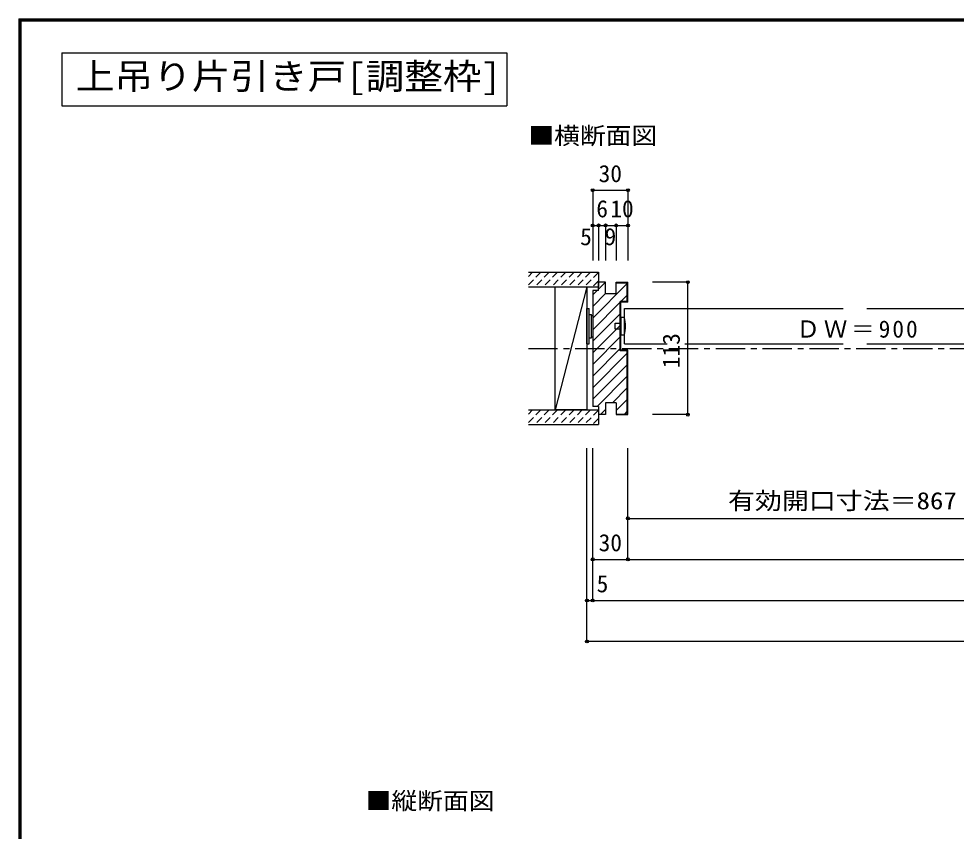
# Model space of a CAD drawing. Units: millimetres at full size, sheet at 1:5; details may follow other scales. Extents: x -973 to 977, y -718 to 696.
# Drawn here: x -973 to -173, y 2 to 696 of the extents above; entities that cross this region are included whole.
import ezdxf
from ezdxf.enums import TextEntityAlignment as Align

# ---------------------------------------------------------------- set-up
doc = ezdxf.new("R2010")
doc.units = ezdxf.units.MM
doc.header["$LTSCALE"] = 5
doc.header["$PDMODE"] = 32
doc.header["$PDSIZE"] = 2.5
doc.linetypes.add('CHAIN1', pattern=[8, 5, -1, 1, -1])
doc.linetypes.add('DASHED1', pattern=[1.8, 1.2, -0.6])
for name, color, linetype in [('0-1_通り芯', 4, 'CHAIN1'), ('0-2_柱', 7, 'Continuous'), ('0-3_仕上げ', 2, 'Continuous'), ('0-4_枠', 3, 'Continuous'), ('0-6_扉', 2, 'Continuous'), ('0-7_金物', 7, 'Continuous'), ('0-A_文字', 3, 'Continuous'), ('0-B_寸法', 7, 'Continuous'), ('0-C_ハッチ', 4, 'DASHED1'), ('F-1_枠', 6, 'Continuous')]:
    doc.layers.add(name, color=color, linetype=linetype)
doc.styles.add('ＭＳ ゴシック', font='')
doc.styles.get('ＭＳ ゴシック').set_extended_font_data('MS Gothic')

msp = doc.modelspace()

# ---------------------------------------------------------------- linework, layer by layer
at = {"layer": '0-1_通り芯'}
msp.add_line((-538.233, 414.494), (383.842, 414.494), dxfattribs=at)
at = {"layer": '0-2_柱'}
for p, q in [((-515.233, 466.994), (-488.233, 466.994)), ((-515.233, 361.994), (-515.233, 466.994)), ((-488.233, 466.994), (-515.233, 361.994)), ((-488.233, 466.994), (-488.233, 361.994)), ((-488.233, 361.994), (-515.233, 361.994))]:
    msp.add_line(p, q, dxfattribs=at)
at = {"layer": '0-3_仕上げ'}
for p, q in [((-538.233, 479.494), (-478.233, 479.494)), ((-478.233, 479.494), (-478.233, 466.994)), ((-538.233, 466.994), (-478.233, 466.994)), ((-538.233, 361.994), (-478.233, 361.994)), ((-478.233, 361.994), (-478.233, 349.494)), ((-538.233, 349.494), (-478.233, 349.494))]:
    msp.add_line(p, q, dxfattribs=at)
at = {"layer": '0-4_枠'}
for p, q in [((-472.233, 470.994), (-478.233, 470.994)), ((-478.233, 463.994), (-478.233, 470.994)), ((-472.233, 460.994), (-472.233, 470.994)), ((-463.233, 470.994), (-453.233, 470.994)), ((-463.233, 460.994), (-463.233, 470.994)), ((-463.233, 470.494), (-453.733, 470.494)), ((-453.733, 454.494), (-453.733, 470.494)), ((-453.233, 453.994), (-453.233, 470.994)), ((-483.233, 463.994), (-483.233, 364.994)), ((-478.233, 463.994), (-483.233, 463.994)), ((-463.233, 460.994), (-472.233, 460.994)), ((-453.733, 454.494), (-459.733, 454.494)), ((-459.733, 412.494), (-459.733, 454.494)), ((-453.233, 453.994), (-459.233, 453.994)), ((-459.233, 412.994), (-459.233, 453.994)), ((-453.733, 412.494), (-459.733, 412.494)), ((-453.233, 412.994), (-459.233, 412.994)), ((-453.733, 358.494), (-453.733, 412.494)), ((-453.233, 357.994), (-453.233, 412.994)), ((-478.233, 364.994), (-483.233, 364.994)), ((-478.233, 364.994), (-478.233, 357.994)), ((-472.233, 367.994), (-472.233, 357.994)), ((-463.233, 367.994), (-472.233, 367.994)), ((-463.233, 367.994), (-463.233, 357.994)), ((-472.233, 357.994), (-478.233, 357.994)), ((-463.233, 358.494), (-453.733, 358.494)), ((-463.233, 357.994), (-453.233, 357.994))]:
    msp.add_line(p, q, dxfattribs=at)
at = {"layer": '0-6_扉', "color": 6}
for p, q in [((-456.233, 418.494), (-456.233, 448.494)), ((-456.233, 448.494), (-269.313, 448.494)), ((-249.313, 448.494), (-62.303, 448.494)), ((-456.233, 418.494), (-419.6, 418.494)), ((-404.552, 418.494), (-269.313, 418.494)), ((-249.313, 418.494), (-120.741, 418.494))]:
    msp.add_line(p, q, dxfattribs=at)
at = {"layer": '0-7_金物'}
for p, q in [((-488.233, 418.494), (-488.233, 448.494)), ((-488.233, 448.494), (-486.233, 448.494)), ((-486.233, 418.494), (-486.233, 448.494)), ((-486.233, 443.494), (-484.233, 443.494)), ((-484.233, 423.494), (-484.233, 443.494)), ((-484.233, 442.494), (-483.233, 442.494)), ((-459.24, 440.994), (-459.24, 425.994)), ((-456.233, 440.994), (-459.24, 440.994)), ((-464.24, 430.994), (-464.24, 435.994)), ((-464.24, 435.994), (-459.24, 435.994)), ((-484.233, 424.494), (-483.233, 424.494)), ((-459.24, 430.994), (-464.24, 430.994)), ((-459.24, 425.994), (-456.233, 425.994)), ((-488.233, 418.494), (-486.233, 418.494)), ((-486.233, 423.494), (-484.233, 423.494))]:
    msp.add_line(p, q, dxfattribs=at)
msp.add_arc((-483.858, 433.494), 28.625, 344.81071, 15.18929, dxfattribs=at)
at = {"layer": '0-A_文字'}
for p, q in [((-936.498, 666.667), (-936.498, 621.667)), ((-936.498, 666.667), (-556.498, 666.667)), ((-556.498, 666.667), (-556.498, 621.667)), ((-936.498, 621.667), (-556.498, 621.667))]:
    msp.add_line(p, q, dxfattribs=at)
at = {"layer": '0-B_寸法', "color": 4}
for p, q in [((-483.233, 549.494), (-483.233, 489.494)), ((-483.233, 549.494), (-453.233, 549.494)), ((-453.233, 549.494), (-453.233, 489.494)), ((-483.233, 519.494), (-453.233, 519.494)), ((-478.233, 519.494), (-478.233, 489.494)), ((-472.233, 519.494), (-472.233, 489.494)), ((-463.233, 519.494), (-463.233, 489.494)), ((-402.052, 470.994), (-432.117, 470.994)), ((-402.052, 358.994), (-402.052, 469.994)), ((-402.052, 357.994), (-432.117, 357.994)), ((-488.233, 164.494), (-488.233, 329.494)), ((-483.233, 199.494), (-483.233, 329.494)), ((-453.233, 234.494), (-453.233, 329.494)), ((-453.233, 269.494), (298.717, 269.494)), ((-483.233, 234.494), (328.717, 234.494)), ((-488.233, 199.494), (333.717, 199.494)), ((333.717, 164.494), (-488.233, 164.494))]:
    msp.add_line(p, q, dxfattribs=at)
at = {"layer": '0-B_寸法'}
for p in [(-483.233, 549.494), (-453.233, 549.494), (-483.233, 519.494), (-478.233, 519.494), (-472.233, 519.494), (-463.233, 519.494), (-453.233, 519.494), (-402.052, 470.994), (-402.052, 357.994), (-453.233, 269.494), (-483.233, 234.494), (-453.233, 234.494), (-488.233, 199.494), (-483.233, 199.494), (-488.233, 164.494)]:
    msp.add_point(p, dxfattribs=at)
at = {"layer": '0-C_ハッチ'}
for p, q in [((-534.584, 479.494), (-538.233, 475.844)), ((-527.512, 479.494), (-538.233, 468.773)), ((-520.441, 479.494), (-532.941, 466.994)), ((-513.37, 479.494), (-525.87, 466.994)), ((-506.299, 479.494), (-518.799, 466.994)), ((-499.228, 479.494), (-511.728, 466.994)), ((-492.157, 479.494), (-504.657, 466.994)), ((-485.086, 479.494), (-497.586, 466.994)), ((-478.233, 479.276), (-490.515, 466.994)), ((-478.233, 472.205), (-483.444, 466.994)), ((-534.584, 361.994), (-538.233, 358.344)), ((-527.512, 361.994), (-538.233, 351.273)), ((-520.441, 361.994), (-532.941, 349.494)), ((-513.37, 361.994), (-525.87, 349.494)), ((-506.299, 361.994), (-518.799, 349.494)), ((-499.228, 361.994), (-511.728, 349.494)), ((-492.157, 361.994), (-504.657, 349.494)), ((-485.086, 361.994), (-497.586, 349.494)), ((-478.233, 361.776), (-490.515, 349.494)), ((-478.233, 354.705), (-483.444, 349.494))]:
    msp.add_line(p, q, dxfattribs=at)
at = {"layer": '0-C_ハッチ', "linetype": 'Continuous'}
for p, q in [((-483.233, 440.387), (-453.733, 469.887)), ((-478.233, 465.186), (-472.426, 470.994)), ((-463.233, 470.287), (-463.026, 470.494)), ((-483.233, 460.186), (-479.426, 463.994)), ((-483.233, 450.287), (-472.233, 461.287)), ((-459.227, 454.494), (-453.733, 459.988)), ((-483.233, 430.488), (-459.733, 453.988)), ((-483.233, 420.588), (-459.733, 444.088)), ((-483.233, 410.689), (-459.733, 434.189)), ((-483.233, 400.789), (-459.733, 424.289)), ((-483.233, 390.89), (-459.733, 414.39)), ((-483.233, 380.99), (-453.733, 410.49)), ((-483.233, 371.091), (-453.733, 400.591)), ((-479.431, 364.994), (-453.733, 390.691)), ((-466.531, 367.994), (-453.733, 380.792)), ((-463.233, 361.392), (-453.733, 370.892)), ((-476.531, 357.994), (-472.233, 362.292)), ((-456.232, 358.494), (-453.733, 360.993))]:
    msp.add_line(p, q, dxfattribs=at)
at = {"layer": 'F-1_枠'}
for p, q in [((-973.347, 695.833), (-973.347, -700.833)), ((-973.347, 695.833), (976.653, 695.833)), ((-973.347, 695), (976.653, 695)), ((-973.347, 694.167), (976.653, 694.167)), ((-972.514, 695.833), (-972.514, -700.833)), ((-971.68, 695.833), (-971.68, -700.833))]:
    msp.add_line(p, q, dxfattribs=at)

# ---------------------------------------------------------------- texts
at = {"layer": '0-A_文字', "style": 'ＭＳ ゴシック', "width": 1.1}
msp.add_text('上吊り片引き戸[調整枠]', height=21.99, dxfattribs=at).set_placement((-924.623, 629.167), align=Align.BOTTOM_LEFT)
at = {"layer": '0-A_文字', "color": 7, "style": 'ＭＳ ゴシック', "width": 1.1}
for s, p in [('■横断面図', (-538.233, 584.312)), ('■縦断面図', (-677.203, 16.691))]:
    msp.add_text(s, height=14.66, dxfattribs=at).set_placement(p, align=Align.BOTTOM_LEFT)
at = {"layer": '0-B_寸法', "style": 'ＭＳ ゴシック'}
for s, p in [('30', (-478.24, 551.994)), ('6', (-480.24, 521.994)), ('10', (-468.24, 521.994)), ('5', (-494.019, 498.177)), ('9', (-473.161, 498.177)), ('30', (-478.233, 236.994)), ('5', (-479.919, 201.994))]:
    msp.add_text(s, height=14.66, dxfattribs=at).set_placement(p, align=Align.BOTTOM_LEFT)
msp.add_text('113', height=14.66, rotation=90, dxfattribs=at).set_placement((-404.552, 397.619), align=Align.BOTTOM_LEFT)
at = {"layer": '0-B_寸法', "style": 'ＭＳ ゴシック', "width": 1.15}
msp.add_text('有効開口寸法＝867', height=14.66, dxfattribs=at).set_placement((-367.768, 272.803), align=Align.BOTTOM_LEFT)
at = {"layer": '0-B_寸法', "insert": (-309.313, 423.494), "char_height": 14.66, "attachment_point": 7, "style": 'ＭＳ ゴシック'}
msp.add_mtext('\\T1.17;ＤＷ＝900', dxfattribs=at)

doc.saveas('drawing.dxf')
